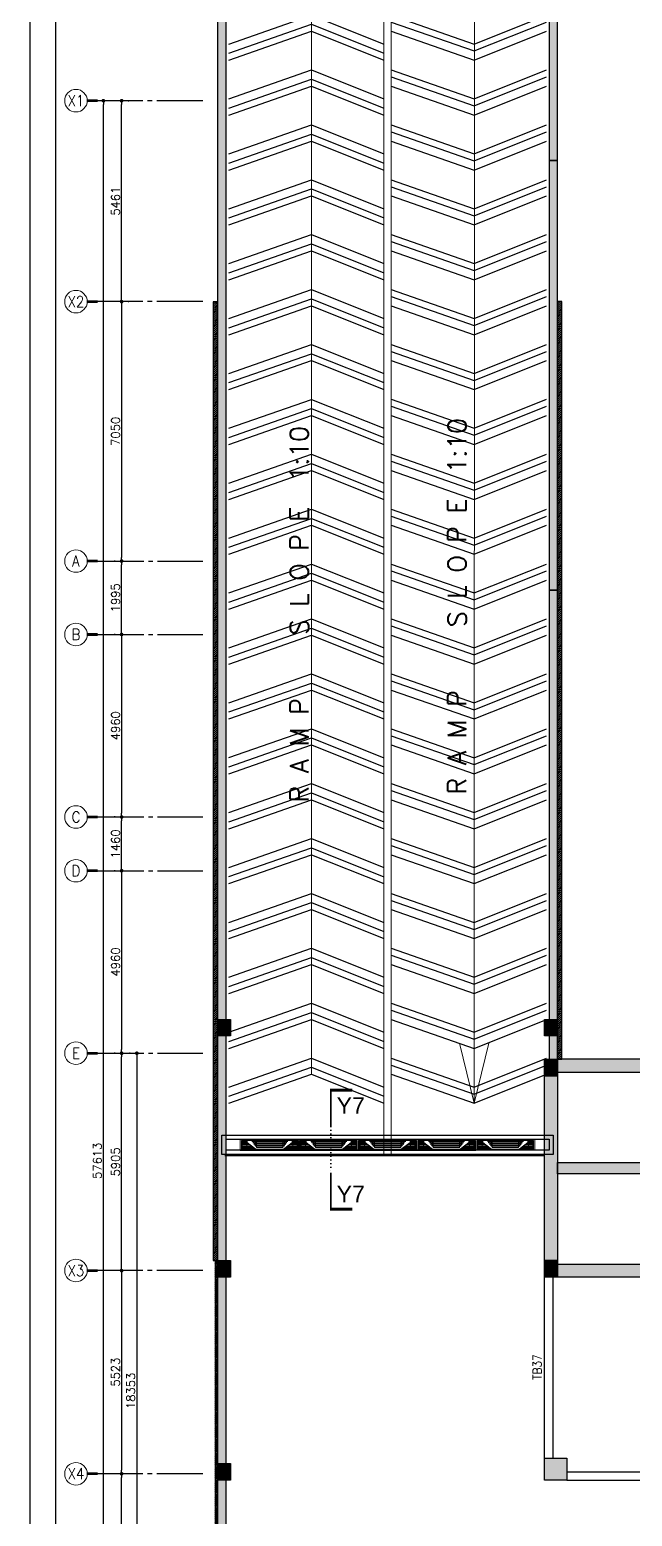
# Model space of a CAD drawing. Extents: x -200722 to 834823, y -494970 to 88783.
# Drawn here: x 222673 to 239040, y -318100 to -277703 of the extents above; entities that cross this region are included whole.
import ezdxf
from ezdxf.enums import TextEntityAlignment as Align

# ---------------------------------------------------------------- set-up
doc = ezdxf.new("R2010")
doc.units = 0
doc.header["$LTSCALE"] = 100
doc.header["$MEASUREMENT"] = 0
doc.header["$PDMODE"] = 34
for name, pattern in [('ACAD_ISO04W100', [30, 24, -3, 0, -3]), ('CL', [3.25, 2.5, -0.25, 0.25, -0.25]), ('DOT', [0.25, 0, -0.25]), ('HIDDEN', [0.375, 0.25, -0.125])]:
    doc.linetypes.add(name, pattern=pattern)
doc.layers.get('0').update_dxf_attribs({"linetype": 'CONTINUOUS'})
doc.layers.get('DEFPOINTS').update_dxf_attribs({"linetype": 'CONTINUOUS'})
for name, color, linetype, lineweight in [('1_COLUMN', 4, 'CONTINUOUS', 5), ('9_TITLE TEXT', 7, 'CONTINUOUS', 20), ('A-BEAM', 4, 'CONTINUOUS', 5), ('A-GRIDMARKER', 250, 'CONTINUOUS', 5), ('A_FLOOR DRAIN', 3, 'CONTINUOUS', 5), ('HATCH', 252, 'CONTINUOUS', 30)]:
    doc.layers.add(name, color=color, linetype=linetype, lineweight=lineweight)
for name, color, linetype in [('A-Grid', 5, 'ACAD_ISO04W100'), ('B_NO', 3, 'CONTINUOUS'), ('B_PLAN', 3, 'CONTINUOUS'), ('COL', 150, 'CONTINUOUS'), ('COL_H', 235, 'CONTINUOUS'), ('DIM', 3, 'CONTINUOUS'), ('PL-Drain channel', 5, 'CONTINUOUS'), ('RCCWALL', 6, 'CONTINUOUS'), ('SEC. ENL M', 4, 'CONTINUOUS'), ('TEXT', 2, 'CONTINUOUS')]:
    doc.layers.add(name, color=color, linetype=linetype)
doc.styles.get("Standard").update_dxf_attribs({"font": 'simplex.shx'})
doc.styles.add('TIMES-N', font='arial.ttf')
doc.dimstyles.new('01 S.K', dxfattribs={"dimtxt": 230, "dimasz": 100, "dimexe": 200, "dimexo": 100, "dimgap": 50, "dimtad": 1, "dimdec": 0, "dimzin": 0, "dimdsep": 46, "dimtxsty": 'Standard', "dimblk": 'DOT', "dimcen": 0.09, "dimclrd": 4, "dimclre": 4, "dimclrt": 4, "dimadec": 0, "dimazin": 0, "dimtfac": 1, "dimtdec": 0, "dimtofl": 0, "dimtmove": 0, "dimatfit": 3, "dimfxl": 2, "dimtolj": 1, "dimtzin": 0, "dimarcsym": 1})
pattern_1 = [(45, (0, -330671.425), (-26.5165043, 26.5165043), [])]

# ---------------------------------------------------------------- blocks, each defined once
blk = doc.blocks.new('_DOT')
at = {"color": 0, "linetype": 'ByBlock'}
blk.add_line((-0.5, 0), (-1, 0), dxfattribs=at)
at = {"color": 0, "linetype": 'ByBlock', "const_width": 0.5}
blk.add_lwpolyline([(-0.25, 0, 1), (0.25, 0, 1)], format="xyb", close=True, dxfattribs=at)
blk = doc.blocks.new('*D1387')
at = {"layer": 'COL_H', "color": 4, "lineweight": -2, "ltscale": 0.4, "transparency": 16777216}
for p, q in [((224989, -316945), (224968, -316945)), ((225168, -323770), (225168, -317045)), ((224989, -323870), (224968, -323870))]:
    blk.add_line(p, q, dxfattribs=at)
at = {"layer": 'DEFPOINTS', "color": 0, "lineweight": -3, "ltscale": 0.4, "transparency": 16777216}
for p in [(225168, -316945, 3448), (225168, -316945), (225168, -323870, 3448)]:
    blk.add_point(p, dxfattribs=at)
at = {"layer": 'COL_H', "color": 4, "lineweight": -2, "ltscale": 0.4, "transparency": 16777216, "xscale": 100, "yscale": 100, "zscale": 100}
for p, rotation in [((225168, -316945), 90), ((225168, -323870), 270)]:
    blk.add_blockref('_DOT', p, dxfattribs=dict(at, rotation=rotation))
at = {"layer": 'COL_H', "color": 4, "ltscale": 0.4, "transparency": 16777216, "insert": (225003, -320407), "char_height": 230, "attachment_point": 5, "rotation": 90}
blk.add_mtext('\\A1;6925', dxfattribs=at)
blk = doc.blocks.new('*D1388')
at = {"layer": 'COL_H', "color": 4, "lineweight": -2, "ltscale": 0.4, "transparency": 16777216}
for p, q in [((224989, -311424), (224968, -311424)), ((225168, -311524), (225168, -316845)), ((224989, -316945), (224968, -316945))]:
    blk.add_line(p, q, dxfattribs=at)
at = {"layer": 'DEFPOINTS', "color": 0, "lineweight": -3, "ltscale": 0.4, "transparency": 16777216}
for p in [(225168, -311424, 3448), (225168, -316945, 3448), (225168, -316945)]:
    blk.add_point(p, dxfattribs=at)
at = {"layer": 'COL_H', "color": 4, "lineweight": -2, "ltscale": 0.4, "transparency": 16777216, "xscale": 100, "yscale": 100, "zscale": 100}
for p, rotation in [((225168, -311424), 90), ((225168, -316945), 270)]:
    blk.add_blockref('_DOT', p, dxfattribs=dict(at, rotation=rotation))
at = {"layer": 'COL_H', "color": 4, "ltscale": 0.4, "transparency": 16777216, "insert": (225003, -314184), "char_height": 230, "attachment_point": 5, "rotation": 90}
blk.add_mtext('\\A1;5523', dxfattribs=at)
blk = doc.blocks.new('*D1389')
at = {"layer": 'COL_H', "color": 4, "lineweight": -2, "ltscale": 0.4, "transparency": 16777216}
for p, q in [((224989, -305517), (224968, -305517)), ((225168, -311324), (225168, -305617)), ((224989, -311424), (224968, -311424))]:
    blk.add_line(p, q, dxfattribs=at)
at = {"layer": 'DEFPOINTS', "color": 0, "lineweight": -3, "ltscale": 0.4, "transparency": 16777216}
for p in [(225168, -305517, 3448), (225168, -305517), (225168, -311424, 3448)]:
    blk.add_point(p, dxfattribs=at)
at = {"layer": 'COL_H', "color": 4, "lineweight": -2, "ltscale": 0.4, "transparency": 16777216, "xscale": 100, "yscale": 100, "zscale": 100}
for p, rotation in [((225168, -305517), 90), ((225168, -311424), 270)]:
    blk.add_blockref('_DOT', p, dxfattribs=dict(at, rotation=rotation))
at = {"layer": 'COL_H', "color": 4, "ltscale": 0.4, "transparency": 16777216, "insert": (225003, -308470), "char_height": 230, "attachment_point": 5, "rotation": 90}
blk.add_mtext('\\A1;5905', dxfattribs=at)
blk = doc.blocks.new('*D1390')
at = {"layer": 'COL_H', "color": 4, "lineweight": -2, "ltscale": 0.4, "transparency": 16777216}
for p, q in [((224989, -300557), (224968, -300557)), ((225168, -300657), (225168, -305417)), ((224989, -305517), (224968, -305517))]:
    blk.add_line(p, q, dxfattribs=at)
at = {"layer": 'DEFPOINTS', "color": 0, "lineweight": -3, "ltscale": 0.4, "transparency": 16777216}
for p in [(225168, -300557, 3448), (225168, -305517, 3448), (225168, -305517)]:
    blk.add_point(p, dxfattribs=at)
at = {"layer": 'COL_H', "color": 4, "lineweight": -2, "ltscale": 0.4, "transparency": 16777216, "xscale": 100, "yscale": 100, "zscale": 100}
for p, rotation in [((225168, -300557), 90), ((225168, -305517), 270)]:
    blk.add_blockref('_DOT', p, dxfattribs=dict(at, rotation=rotation))
at = {"layer": 'COL_H', "color": 4, "ltscale": 0.4, "transparency": 16777216, "insert": (225003, -303037), "char_height": 230, "attachment_point": 5, "rotation": 90}
blk.add_mtext('\\A1;4960', dxfattribs=at)
blk = doc.blocks.new('*D1391')
at = {"layer": 'COL_H', "color": 4, "lineweight": -2, "ltscale": 0.4, "transparency": 16777216}
for p, q in [((224989, -299097), (224968, -299097)), ((225168, -300457), (225168, -299197)), ((224989, -300557), (224968, -300557))]:
    blk.add_line(p, q, dxfattribs=at)
at = {"layer": 'DEFPOINTS', "color": 0, "lineweight": -3, "ltscale": 0.4, "transparency": 16777216}
for p in [(225168, -299097, 3448), (225168, -299097), (225168, -300557, 3448)]:
    blk.add_point(p, dxfattribs=at)
at = {"layer": 'COL_H', "color": 4, "lineweight": -2, "ltscale": 0.4, "transparency": 16777216, "xscale": 100, "yscale": 100, "zscale": 100}
for p, rotation in [((225168, -299097), 90), ((225168, -300557), 270)]:
    blk.add_blockref('_DOT', p, dxfattribs=dict(at, rotation=rotation))
at = {"layer": 'COL_H', "color": 4, "ltscale": 0.4, "transparency": 16777216, "insert": (225003, -299827), "char_height": 230, "attachment_point": 5, "rotation": 90}
blk.add_mtext('\\A1;1460', dxfattribs=at)
blk = doc.blocks.new('*D1392')
at = {"layer": 'COL_H', "color": 4, "lineweight": -2, "ltscale": 0.4, "transparency": 16777216}
for p, q in [((224989, -294137), (224968, -294137)), ((225168, -294237), (225168, -298997)), ((224989, -299097), (224968, -299097))]:
    blk.add_line(p, q, dxfattribs=at)
at = {"layer": 'DEFPOINTS', "color": 0, "lineweight": -3, "ltscale": 0.4, "transparency": 16777216}
for p in [(225168, -294137, 3448), (225168, -299097, 3448), (225168, -299097)]:
    blk.add_point(p, dxfattribs=at)
at = {"layer": 'COL_H', "color": 4, "lineweight": -2, "ltscale": 0.4, "transparency": 16777216, "xscale": 100, "yscale": 100, "zscale": 100}
for p, rotation in [((225168, -294137), 90), ((225168, -299097), 270)]:
    blk.add_blockref('_DOT', p, dxfattribs=dict(at, rotation=rotation))
at = {"layer": 'COL_H', "color": 4, "ltscale": 0.4, "transparency": 16777216, "insert": (225003, -296617), "char_height": 230, "attachment_point": 5, "rotation": 90}
blk.add_mtext('\\A1;4960', dxfattribs=at)
blk = doc.blocks.new('*D1393')
at = {"layer": 'COL_H', "color": 4, "lineweight": -2, "ltscale": 0.4, "transparency": 16777216}
for p, q in [((224989, -292142), (224968, -292142)), ((225168, -294037), (225168, -292242)), ((224989, -294137), (224968, -294137))]:
    blk.add_line(p, q, dxfattribs=at)
at = {"layer": 'DEFPOINTS', "color": 0, "lineweight": -3, "ltscale": 0.4, "transparency": 16777216}
for p in [(225168, -292142, 3448), (225168, -292142), (225168, -294137, 3448)]:
    blk.add_point(p, dxfattribs=at)
at = {"layer": 'COL_H', "color": 4, "lineweight": -2, "ltscale": 0.4, "transparency": 16777216, "xscale": 100, "yscale": 100, "zscale": 100}
for p, rotation in [((225168, -292142), 90), ((225168, -294137), 270)]:
    blk.add_blockref('_DOT', p, dxfattribs=dict(at, rotation=rotation))
at = {"layer": 'COL_H', "color": 4, "ltscale": 0.4, "transparency": 16777216, "insert": (225003, -293140), "char_height": 230, "attachment_point": 5, "rotation": 90}
blk.add_mtext('\\A1;1995', dxfattribs=at)
blk = doc.blocks.new('*D1394')
at = {"layer": 'COL_H', "color": 4, "lineweight": -2, "ltscale": 0.4, "transparency": 16777216}
for p, q in [((225168, -285192), (225168, -292042)), ((225346, -285092), (225368, -285092)), ((224989, -292142), (224968, -292142))]:
    blk.add_line(p, q, dxfattribs=at)
at = {"layer": 'DEFPOINTS', "color": 0, "lineweight": -3, "ltscale": 0.4, "transparency": 16777216}
for p in [(225168, -285092, 3448), (225168, -292142, 3448), (225168, -292142)]:
    blk.add_point(p, dxfattribs=at)
at = {"layer": 'COL_H', "color": 4, "lineweight": -2, "ltscale": 0.4, "transparency": 16777216, "xscale": 100, "yscale": 100, "zscale": 100}
for p, rotation in [((225168, -285092), 90), ((225168, -292142), 270)]:
    blk.add_blockref('_DOT', p, dxfattribs=dict(at, rotation=rotation))
at = {"layer": 'COL_H', "color": 4, "ltscale": 0.4, "transparency": 16777216, "insert": (225003, -288617), "char_height": 230, "attachment_point": 5, "rotation": 90}
blk.add_mtext('\\A1;7050', dxfattribs=at)
blk = doc.blocks.new('*D1395')
at = {"layer": 'COL_H', "color": 4, "lineweight": -2, "ltscale": 0.4, "transparency": 16777216}
for p, q in [((225168, -284992), (225168, -279732)), ((225346, -279632), (225368, -279632)), ((225346, -285092), (225368, -285092))]:
    blk.add_line(p, q, dxfattribs=at)
at = {"layer": 'DEFPOINTS', "color": 0, "lineweight": -3, "ltscale": 0.4, "transparency": 16777216}
for p in [(225168, -279632, 3448), (225168, -279632), (225168, -285092, 3448)]:
    blk.add_point(p, dxfattribs=at)
at = {"layer": 'COL_H', "color": 4, "lineweight": -2, "ltscale": 0.4, "transparency": 16777216, "xscale": 100, "yscale": 100, "zscale": 100}
for p, rotation in [((225168, -279632), 90), ((225168, -285092), 270)]:
    blk.add_blockref('_DOT', p, dxfattribs=dict(at, rotation=rotation))
at = {"layer": 'COL_H', "color": 4, "ltscale": 0.4, "transparency": 16777216, "insert": (225003, -282362), "char_height": 230, "attachment_point": 5, "rotation": 90}
blk.add_mtext('\\A1;5461', dxfattribs=at)
blk = doc.blocks.new('*D1396')
at = {"layer": 'COL_H', "color": 4, "lineweight": -2, "ltscale": 0.4, "transparency": 16777216}
for p, q in [((225404, -305517), (225382, -305517)), ((225582, -305617), (225582, -323770)), ((225404, -323870), (225382, -323870))]:
    blk.add_line(p, q, dxfattribs=at)
at = {"layer": 'DEFPOINTS', "color": 0, "lineweight": -3, "ltscale": 0.4, "transparency": 16777216}
for p in [(225582, -305517, 3448), (225582, -323870, 3448), (225582, -323870)]:
    blk.add_point(p, dxfattribs=at)
at = {"layer": 'COL_H', "color": 4, "lineweight": -2, "ltscale": 0.4, "transparency": 16777216, "xscale": 100, "yscale": 100, "zscale": 100}
for p, rotation in [((225582, -305517), 90), ((225582, -323870), 270)]:
    blk.add_blockref('_DOT', p, dxfattribs=dict(at, rotation=rotation))
at = {"layer": 'COL_H', "color": 4, "ltscale": 0.4, "transparency": 16777216, "insert": (225417, -314693), "char_height": 230, "attachment_point": 5, "rotation": 90}
blk.add_mtext('\\A1;18353', dxfattribs=at)
blk = doc.blocks.new('*D1352')
at = {"layer": 'COL_H', "color": 4, "lineweight": -2, "ltscale": 0.4, "transparency": 16777216}
for p, q in [((224495, -279632), (224473, -279632)), ((224673, -337145), (224673, -279732)), ((224495, -337245), (224473, -337245))]:
    blk.add_line(p, q, dxfattribs=at)
at = {"layer": 'DEFPOINTS', "color": 0, "lineweight": -3, "ltscale": 0.4, "transparency": 16777216}
for p in [(224673, -279632, 3448), (224673, -279632), (224673, -337245, 3448)]:
    blk.add_point(p, dxfattribs=at)
at = {"layer": 'COL_H', "color": 4, "lineweight": -2, "ltscale": 0.4, "transparency": 16777216, "xscale": 100, "yscale": 100, "zscale": 100}
for p, rotation in [((224673, -279632), 90), ((224673, -337245), 270)]:
    blk.add_blockref('_DOT', p, dxfattribs=dict(at, rotation=rotation))
at = {"layer": 'COL_H', "color": 4, "ltscale": 0.4, "transparency": 16777216, "insert": (224508, -308438), "char_height": 230, "attachment_point": 5, "rotation": 90}
blk.add_mtext('\\A1;57613', dxfattribs=at)
blk = doc.blocks.new('r')
at = {"layer": 'PL-Drain channel', "lineweight": 18}
for p, q in [((-225, 818), (0, 818)), ((-225, -382), (-225, 818)), ((0, 818), (0, -382)), ((-225, -382), (0, -382)), ((0, -382), (-225, -382))]:
    blk.add_line(p, q, dxfattribs=at)
at = {"layer": 'PL-Drain channel', "color": 251, "lineweight": 18}
for p, q in [((-201, 794), (-24, 794)), ((-201, -359), (-201, 794)), ((-201, 794), (-24, 794)), ((-24, 776), (-201, 776)), ((-24, 687), (-201, 687)), ((-157, 676), (-201, 676)), ((-183, 676), (-183, 794)), ((-161, 676), (-161, 794)), ((-157, 676), (-24, 498)), ((-139, 651), (-139, 794)), ((-116, 622), (-116, 794)), ((-94, 592), (-94, 794)), ((-72, 562), (-72, 794)), ((-50, 533), (-50, 794)), ((-28, 503), (-28, 794)), ((-24, 794), (-24, -359)), ((-201, 581), (-172, 581)), ((-201, 557), (-143, 557)), ((-201, 534), (-114, 534)), ((-201, 510), (-83, 510)), ((-201, 486), (-56, 486)), ((-178, -146), (-178, 585)), ((-154, -126), (-154, 566)), ((-130, -107), (-130, 547)), ((-107, -91), (-107, 528)), ((-24, 599), (-99, 599)), ((-83, -74), (-83, 510)), ((-59, -51), (-59, 489)), ((-201, -51), (-56, -51)), ((-201, -74), (-83, -74)), ((-201, -98), (-114, -98)), ((-201, -122), (-150, -122)), ((-201, -141), (-172, -141)), ((-157, -240), (-201, -240)), ((-24, -252), (-201, -252)), ((-183, -240), (-183, -359)), ((-161, -240), (-161, -359)), ((-157, -240), (-24, -63)), ((-139, -216), (-139, -359)), ((-116, -186), (-116, -359)), ((-24, -163), (-99, -163)), ((-94, -157), (-94, -359)), ((-72, -127), (-72, -359)), ((-50, -97), (-50, -359)), ((-28, -68), (-28, -359)), ((-24, -341), (-201, -341)), ((-201, -359), (-24, -359)), ((-201, -359), (-24, -359)), ((-24, -359), (-201, -359))]:
    blk.add_line(p, q, dxfattribs=at)
for points in [[(-201, 794), (-24, 794), (-24, 498)], [(-201, 676), (-201, 794)], [(-201, -359), (-24, -359), (-24, -63)], [(-201, -240), (-201, -359)]]:
    blk.add_lwpolyline(points, dxfattribs=at)
blk = doc.blocks.new('RAMPHATCH')
at = {"layer": 'HATCH', "color": 252, "linetype": 'HIDDEN', "ltscale": 500, "elevation": 3448}
for points in [[(768492, 156978), (770741, 156192), (772709, 156979)], [(768492, 156789), (770741, 156002), (772709, 156789)], [(768492, 156538), (770741, 155751), (772709, 156538)], [(768492, 155487), (770741, 154700), (772709, 155487)], [(768492, 155297), (770741, 154510), (772709, 155297)], [(768492, 155046), (770741, 154260), (772709, 155047)], [(768492, 153995), (770741, 153208), (772709, 153995)], [(768492, 153805), (770741, 153018), (772709, 153805)], [(768492, 153555), (770741, 152768), (772709, 153555)], [(768492, 152503), (770741, 151716), (772709, 152503)], [(768492, 152313), (770741, 151527), (772709, 152313)], [(768492, 152063), (770741, 151276), (772709, 152063)], [(768492, 151011), (770741, 150224), (772709, 151011)], [(768492, 150821), (770741, 150035), (772709, 150822)], [(768492, 150571), (770741, 149784), (772709, 150571)], [(768492, 149519), (770741, 148733), (772709, 149520)], [(768492, 149330), (770741, 148543), (772709, 149330)], [(768492, 149079), (770741, 148292), (772709, 149079)], [(768492, 148028), (770741, 147241), (772709, 148028)], [(768492, 147838), (770741, 147051), (772709, 147838)], [(768492, 147587), (770741, 146801), (772709, 147588)], [(768492, 146536), (770741, 145749), (772709, 146536)], [(768492, 146346), (770741, 145559), (772709, 146346)], [(768492, 146096), (770741, 145309), (772709, 146096)], [(768492, 145044), (770741, 144257), (772709, 145044)], [(768492, 144854), (770741, 144068), (772709, 144855)], [(768492, 144604), (770741, 143817), (772709, 144604)], [(768492, 143552), (770741, 142766), (772709, 143552)], [(768492, 143363), (770741, 142576), (772709, 143363)], [(768492, 143112), (770741, 142325), (772709, 143112)], [(768492, 142060), (770741, 141274), (772709, 142061)], [(768492, 141871), (770741, 141084), (772709, 141871)], [(768492, 141620), (770741, 140834), (772709, 141620)], [(768492, 140569), (770741, 139782), (772709, 140569)], [(768492, 140379), (770741, 139592), (772709, 140379)], [(768492, 140129), (770741, 139342), (772709, 140129)], [(768492, 139077), (770741, 138290), (772709, 139077)], [(768492, 138887), (770741, 138100), (772709, 138887)], [(768492, 138637), (770741, 137850), (772709, 138637)], [(768492, 137585), (770741, 136798), (772709, 137585)], [(768492, 137395), (770741, 136609), (772709, 137396)], [(768492, 137145), (770741, 136358), (772709, 137145)], [(768492, 136093), (770741, 135307), (772709, 136094)], [(768492, 135904), (770741, 135117), (772709, 135904)], [(768492, 135653), (770741, 134866), (772709, 135653)], [(768492, 134602), (770741, 133815), (772709, 134602)], [(768492, 134412), (770741, 133625), (772709, 134412)], [(768492, 134161), (770741, 133375), (772709, 134162)], [(768492, 133110), (770741, 132323), (772709, 133110)], [(768492, 132920), (770741, 132133), (772709, 132920)], [(768492, 132670), (770741, 131883), (772709, 132670)], [(768492, 131618), (770741, 130831), (772709, 131618)], [(768492, 131428), (770741, 130642), (772709, 131428)], [(768492, 131178), (770741, 130391), (772709, 131178)], [(768492, 130126), (770741, 129339), (772709, 130126)], [(768492, 129937), (770741, 129150), (772709, 129937)], [(768492, 129686), (770741, 128899), (772709, 129686)], [(768492, 128634), (770741, 127848), (772709, 128635)], [(768492, 128445), (770741, 127658), (772709, 128445)], [(768492, 128194), (770741, 127408), (772709, 128194)], [(768492, 127143), (770741, 126356), (772709, 127143)], [(768492, 126953), (770741, 126166), (772709, 126953)], [(768492, 126702), (770741, 125916), (772709, 126703)], [(768492, 125651), (770741, 124864), (772709, 125651)], [(768492, 125461), (770741, 124674), (772709, 125461)], [(768492, 125211), (770741, 124424), (772709, 125211)], [(768492, 124159), (770741, 123372), (772709, 124159)], [(768492, 123969), (770741, 123183), (772709, 123970)], [(768492, 123719), (770741, 122932), (772709, 123719)], [(768492, 122667), (770741, 121881), (772709, 122667)], [(768492, 122478), (770741, 121691), (772709, 122478)], [(768492, 122227), (770741, 121440), (772709, 122227)], [(768492, 121176), (770741, 120389), (772709, 121176)], [(768492, 120986), (770741, 120199), (772709, 120986)], [(768492, 120735), (770741, 119949), (772709, 120736)]]:
    blk.add_lwpolyline(points, dxfattribs=at)

msp = doc.modelspace()

# ---------------------------------------------------------------- hatches: boundary and pattern name
at = {"layer": 'DIM', "ltscale": 0.4, "true_color": 0x000000}
h = msp.add_hatch(dxfattribs=at)
h.set_pattern_fill('ANSI31', color=18, scale=300, style=0)
h.set_pattern_definition([(45, (0, -304460.426), (-26.516504, 26.516504), [])])
h.paths.add_polyline_path([(227655.6, -311148.5), (227775.6, -311148.5), (227775.6, -285093.5), (227655.6, -285093.5)])
h = msp.add_hatch(dxfattribs=at)
h.set_pattern_fill('ANSI31', color=18, scale=300, style=0)
h.set_pattern_definition(pattern_1)
h.paths.add_polyline_path([(237128.6, -285092.4), (237008.6, -285092.4), (237008.6, -305682), (237128.6, -305682)])
h = msp.add_hatch(dxfattribs=at)
h.set_pattern_fill('ANSI31', color=18, scale=300, style=0)
h.set_pattern_definition(pattern_1)
h.paths.add_polyline_path([(227705.6, -337359.5), (227775.6, -337359.5), (227775.6, -311148.5), (227705.6, -311148.5)])
at = {"layer": 'HATCH', "lineweight": -3, "ltscale": 0.4, "true_color": 0x000000}
for points in [[(227775.6, -304595.6), (228005.6, -304595.6), (228005.6, -269317.1), (227775.6, -269317.1)], [(236778.6, -281256.9), (237008.6, -281256.9), (237008.6, -269317.1), (236778.6, -269317.1)], [(236778.6, -292929.3), (237008.6, -292929.3), (237008.6, -281256.9), (236778.6, -281256.9)], [(236778.6, -304595.6), (237008.6, -304595.6), (237008.6, -292929.3), (236778.6, -292929.3)], [(227775.6, -311148.5), (228005.6, -311148.5), (228005.6, -305045.6), (227775.6, -305045.6)], [(236778.6, -305682), (237008.6, -305682), (237008.6, -305045.6), (236778.6, -305045.6)], [(227775.6, -316669.5), (228005.6, -316669.5), (228005.6, -311598.5), (227775.6, -311598.5)], [(227775.6, -323759.5), (228005.6, -323759.5), (228005.6, -317119.5), (227775.6, -317119.5)]]:
    msp.add_hatch(color=18, dxfattribs=at).paths.add_polyline_path(points)
at = {"layer": 'HATCH', "ltscale": 0.4, "true_color": 0x000000}
for points in [[(227775.6, -304595.6), (228125.6, -304595.6), (228125.6, -305045.6), (227775.6, -305045.6)], [(236658.6, -304595.6), (237008.6, -304595.6), (237008.6, -305045.6), (236658.6, -305045.6)], [(236658.6, -305682), (237008.6, -305682), (237008.6, -306132.4), (236658.6, -306132.4)], [(227775.6, -311148.5), (228125.6, -311148.5), (228125.6, -311598.5), (227775.6, -311598.5)], [(236658.6, -311148.5), (237008.6, -311148.5), (237008.6, -311598.5), (236658.6, -311598.5)], [(227775.6, -316669.5), (228125.6, -316669.5), (228125.6, -317119.5), (227775.6, -317119.5)], [(236658.6, -316519.5), (237258.6, -316519.5), (237258.6, -317119.5), (236658.6, -317119.5)]]:
    msp.add_hatch(color=18, dxfattribs=at).paths.add_polyline_path(points)
h = msp.add_hatch(color=18, dxfattribs=at)
h.paths.add_polyline_path([(242674.6, -305682), (237008.6, -305682), (237008.6, -306032), (242674.6, -306032)])
h.paths.add_polyline_path([(248969.6, -305682), (243124.6, -305682), (243124.6, -306032.4), (248969.6, -306032)])
h.paths.add_polyline_path([(241108.6, -311248.5), (240808.6, -311248.5), (240808.6, -306032), (241108.6, -306032)])
h.paths.add_polyline_path([(237008.6, -308490), (240808.6, -308490), (240808.6, -308790), (237008.6, -308790)])
h.paths.add_polyline_path([(237008.6, -311248.5), (242674.6, -311248.5), (242674.6, -311598.5), (237008.6, -311598.5)])
h.paths.add_polyline_path([(236658.6, -306132), (237008.6, -306132), (237008.6, -311148.5), (236658.6, -311148.5)])
h.paths.add_polyline_path([(249419.6, -311248.5), (255279.6, -311248.5), (255279.6, -311598.5), (249419.6, -311598.5)])
h.paths.add_polyline_path([(255729.6, -311248.5), (261574.6, -311248.5), (261574.6, -311598.5), (255729.6, -311598.5)])
h.paths.add_polyline_path([(262024.6, -311248.5), (264672.6, -311248.5), (264672.6, -311598.5), (262024.6, -311598.5)])
h.paths.add_polyline_path([(265022.6, -306282), (264672.6, -306282), (264672.6, -311148.5), (265022.6, -311148.5)])
h.paths.add_polyline_path([(264422.6, -305682), (255729.6, -305682), (255729.6, -306032), (264422.6, -306032)])
h.paths.add_polyline_path([(255279.6, -305682), (249419.6, -305682), (249419.6, -306032), (255279.6, -306032)])
h.paths.add_polyline_path([(257073.6, -308490), (264672.6, -308490), (264672.6, -308790), (257073.6, -308790)])
h.paths.add_polyline_path([(256773.6, -306032), (257073.6, -306032), (257073.6, -311247.9), (256773.6, -311247.9)])

# ---------------------------------------------------------------- linework, layer by layer
at = {"color": 1, "linetype": 'DOT', "ltscale": 4}
msp.add_line((230851.8, -307509.9), (230851.8, -308764.7), dxfattribs=at)
at = {"color": 18, "ltscale": 0.4, "true_color": 0x000000}
msp.add_lwpolyline([(222672.7, -265926.9), (222672.7, -349086.9), (340412.7, -349086.9), (340412.7, -265926.9)], close=True, dxfattribs=at)
at = {"color": 18, "true_color": 0x000000}
msp.add_lwpolyline([(223372.7, -348386.9), (339712.7, -348386.9), (339712.7, -266626.9), (223372.7, -266626.9)], close=True, dxfattribs=at)
at = {"layer": '1_COLUMN', "color": 4, "linetype": 'ByBlock', "ltscale": 100}
for p, q in [((232295.4, -308302.4, 3998.7), (232295.4, -269845.6, 3998.7)), ((232495.4, -308302.4, 3998.7), (232495.4, -269845.6, 3998.7))]:
    msp.add_line(p, q, dxfattribs=at)
at = {"layer": '9_TITLE TEXT', "color": 18, "true_color": 0x000000}
msp.add_lwpolyline([(339712.7, -266626.9), (223372.7, -266626.9), (223372.7, -348386.9), (339712.7, -348386.9)], dxfattribs=at)
at = {"layer": 'A-BEAM', "color": 18, "linetype": 'Continuous', "ltscale": 500, "true_color": 0x000000}
for p, q in [((230326.5, -306088.6, 4136), (230326.5, -270286, 4136)), ((234759.8, -270625.9, 3979.7), (234744.4, -306875.1, 7315.3)), ((234744.4, -306875.1, 11023.3), (234346.8, -305244.1, 11023.3)), ((234744.4, -306875.1, 11023.3), (235142, -305244.1, 11023.3))]:
    msp.add_line(p, q, dxfattribs=at)
at = {"layer": 'A-Grid', "color": 8, "linetype": 'CL', "ltscale": 5}
for p, q in [((227372.8, -279631.5, 7997.4), (224519.6, -279631.5, 7997.4)), ((227372.8, -285092.4, 7446.6), (224519.6, -285092.4, 7446.6)), ((224519.6, -292142, 7446.6), (227372.8, -292142, 7446.6)), ((224519.6, -294137, 7446.6), (227372.8, -294137, 7446.6)), ((224519.6, -299097, 7446.6), (227372.8, -299097, 7446.6)), ((224519.6, -300557, 7446.6), (227372.8, -300557, 7446.6)), ((224519.6, -305517, 7446.6), (227372.8, -305517, 7446.6)), ((227372.8, -311423.5, 7446.6), (224519.6, -311423.5, 7446.6)), ((227372.8, -316944.5, 3998.7), (224519.6, -316944.5, 3998.7))]:
    msp.add_line(p, q, dxfattribs=at)
at = {"layer": 'A-GRIDMARKER', "color": 2, "linetype": 'ByBlock', "ltscale": 500, "const_width": 75}
for points, elevation in [([(224519.6, -279631.5), (224234.6, -279631.5)], 7446.6), ([(224519.6, -285092.4), (224234.6, -285092.4)], 6895.9), ([(224519.6, -292142), (224234.6, -292142)], 6895.9), ([(224519.6, -294137), (224234.6, -294137)], 6895.9), ([(224519.6, -299097), (224234.6, -299097)], 6895.9), ([(224519.6, -300557), (224234.6, -300557)], 6895.9), ([(224519.6, -305517), (224234.6, -305517)], 6895.9), ([(224519.6, -311423.5), (224234.6, -311423.5)], 6895.9), ([(224519.6, -316944.5), (224234.6, -316944.5)], 3447.9)]:
    msp.add_lwpolyline(points, dxfattribs=dict(at, elevation=elevation))
at = {"layer": 'A-GRIDMARKER', "color": 2, "linetype": 'ByBlock', "ltscale": 500}
for centre in [(223928.4, -279631.5, 7446.6), (223928.4, -285092.4, 6895.9), (223928.4, -292142, 6895.9), (223928.4, -294137, 6895.9), (223928.4, -299097, 6895.9), (223928.4, -300557, 6895.9), (223928.4, -305517, 6895.9), (223928.4, -311423.5, 6895.9), (223928.4, -316944.5, 3447.9)]:
    msp.add_circle(centre, 306.2, dxfattribs=at)
at = {"layer": 'B_PLAN', "color": 18, "ltscale": 0.4, "true_color": 0x000000}
for p, q in [((236658.6, -316519.5, 3998.7), (236658.6, -311598.5, 7446.6)), ((236888.6, -316519.5, 3998.7), (236888.6, -311598.5, 7446.6)), ((237258.6, -316889.5, 3998.7), (242524.6, -316889.5, 3998.7)), ((237258.6, -317119.5, 3998.7), (242524.6, -317119.5, 3998.7))]:
    msp.add_line(p, q, dxfattribs=at)
at = {"layer": 'COL', "color": 18, "ltscale": 500, "true_color": 0x000000}
for points, elevation in [([(227775.6, -304595.6), (228125.6, -304595.6), (228125.6, -305045.6), (227775.6, -305045.6), (227775.6, -304595.6)], 7446.6), ([(236658.6, -304595.6), (237008.6, -304595.6), (237008.6, -305045.6), (236658.6, -305045.6), (236658.6, -304595.6)], 7446.6), ([(236658.6, -305682), (237008.6, -305682), (237008.6, -306132.4), (236658.6, -306132.4), (236658.6, -305682)], 7446.6), ([(227775.6, -311148.5), (228125.6, -311148.5), (228125.6, -311598.5), (227775.6, -311598.5), (227775.6, -311148.5)], 7446.6), ([(236658.6, -311148.5), (237008.6, -311148.5), (237008.6, -311598.5), (236658.6, -311598.5), (236658.6, -311148.5)], 7446.6), ([(227775.6, -316669.5), (228125.6, -316669.5), (228125.6, -317119.5), (227775.6, -317119.5), (227775.6, -316669.5)], 3998.7), ([(236658.6, -316519.5), (237258.6, -316519.5), (237258.6, -317119.5), (236658.6, -317119.5), (236658.6, -316519.5)], 3998.7)]:
    msp.add_lwpolyline(points, dxfattribs=dict(at, elevation=elevation))
at = {"layer": 'DIM', "color": 1}
for points in [[(231435, -306520.7, 80, 80, 0), (230851.8, -306520.7, 50, 50, 0), (230851.8, -307509.9, 50, 50, 0)], [(231435, -309753.8, 80, 80, 0), (230851.8, -309753.8, 50, 50, 0), (230851.8, -308764.7, 50, 50, 0)]]:
    msp.add_lwpolyline(points, format="xyseb", dxfattribs=at)
at = {"layer": 'PL-Drain channel', "color": 18, "true_color": 0x000000, "elevation": 14342.5}
for points in [[(227890.6, -307740.6), (236893.6, -307740.6), (236893.6, -308269), (227890.6, -308269)], [(228005.6, -307855.6), (236778.6, -307855.6), (236778.6, -308154), (228005.6, -308154)]]:
    msp.add_lwpolyline(points, close=True, dxfattribs=at)
at = {"layer": 'RCCWALL', "color": 42, "ltscale": 0.4}
for points, elevation in [([(227775.6, -304595.6), (228005.6, -304595.6), (228005.6, -269317.1), (227775.6, -269317.1)], 7446.6), ([(236778.6, -281256.9), (237008.6, -281256.9), (237008.6, -269317.1), (236778.6, -269317.1)], 3998.7), ([(236778.6, -292929.3), (237008.6, -292929.3), (237008.6, -281256.9), (236778.6, -281256.9)], 3998.7), ([(236778.6, -304595.6), (237008.6, -304595.6), (237008.6, -292929.3), (236778.6, -292929.3)], 7446.6), ([(227775.6, -311148.5), (228005.6, -311148.5), (228005.6, -305045.6), (227775.6, -305045.6)], 7446.6), ([(236778.6, -305682), (237008.6, -305682), (237008.6, -305045.6), (236778.6, -305045.6)], 7446.6), ([(242674.6, -305682), (237008.6, -305682), (237008.6, -306032), (242674.6, -306032)], 7446.6), ([(236658.6, -306132), (237008.6, -306132), (237008.6, -311148.5), (236658.6, -311148.5)], 7446.6), ([(237008.6, -308490), (240808.6, -308490), (240808.6, -308790), (237008.6, -308790)], 7446.6), ([(237008.6, -311248.5), (242674.6, -311248.5), (242674.6, -311598.5), (237008.6, -311598.5)], 7446.6), ([(227775.6, -316669.5), (228005.6, -316669.5), (228005.6, -311598.5), (227775.6, -311598.5)], 3998.7), ([(227775.6, -323759.5), (228005.6, -323759.5), (228005.6, -317119.5), (227775.6, -317119.5)], 7446.6)]:
    msp.add_lwpolyline(points, close=True, dxfattribs=dict(at, elevation=elevation))
at = {"layer": 'RCCWALL', "color": 1, "ltscale": 0.4, "elevation": 7446.6}
for points in [[(227655.6, -311148.5), (227775.6, -311148.5), (227775.6, -285093.5), (227655.6, -285093.5)], [(237128.6, -285092.4), (237008.6, -285092.4), (237008.6, -305682), (237128.6, -305682)], [(227705.6, -337359.5), (227775.6, -337359.5), (227775.6, -311148.5), (227705.6, -311148.5)]]:
    msp.add_lwpolyline(points, close=True, dxfattribs=at)
at = {"layer": 'SEC. ENL M', "color": 18, "lineweight": -3, "ltscale": 0.4, "true_color": 0x000000}
msp.add_line((236658.6, -308302.4, 7446.6), (227975.6, -308302.4, 7446.6), dxfattribs=at)

# ---------------------------------------------------------------- block references
at = {"layer": 'A_FLOOR DRAIN', "color": 252, "linetype": 'HIDDEN', "xscale": -1, "rotation": 180}
msp.add_blockref('RAMPHATCH', (-540414, -149897, 3998.7), dxfattribs=at)
at = {"layer": 'A_FLOOR DRAIN', "color": 252, "linetype": 'HIDDEN'}
msp.add_blockref('RAMPHATCH', (-535996.7, -426823.9, 3998.7), dxfattribs=at)
at = {"layer": 'PL-Drain channel', "color": 18, "true_color": 0x000000, "xscale": 1.33333333209157, "yscale": 1.33333333209157, "zscale": 1.33333333209157, "rotation": 270}
for p in [(228901.8, -308155.6, 14342.5), (230501.8, -308155.3, 14342.5), (232101.8, -308155.3, 14342.5), (233701.8, -308155.3, 14342.5), (235301.8, -308155, 14342.5)]:
    msp.add_blockref('r', p, dxfattribs=at)

# ---------------------------------------------------------------- texts
at = {"color": 18, "ltscale": 100, "true_color": 0x000000, "char_height": 500, "attachment_point": 1, "rotation": 90}
for insert in [(234031.9, -302223.1, 3998.7), (229745.4, -302442, 4136)]:
    msp.add_mtext_dynamic_manual_height_columns('\\pxqc;R A M P     S L O P E  1:10', width=17712.366, gutter_width=12.5, heights=[0], dxfattribs=dict(at, insert=insert))
at = {"layer": 'A-Grid', "color": 18, "true_color": 0x000000, "width": 0.88}
for s, p in [('X1', (223928.4, -279631.5, 7446.6)), ('X2', (223928.4, -285092.4, 6895.9)), ('A', (223928.4, -292142, 6895.9)), ('B', (223928.4, -294137, 6895.9)), ('C', (223928.4, -299097, 6895.9)), ('D', (223928.4, -300557, 6895.9)), ('E', (223928.4, -305517, 6895.9)), ('X3', (223928.4, -311423.5, 6895.9)), ('X4', (223928.4, -316944.5, 3447.9))]:
    msp.add_text(s, height=300, dxfattribs=at).set_placement(p, align=Align.MIDDLE)
at = {"layer": 'B_NO', "color": 18, "true_color": 0x000000, "width": 0.9}
msp.add_text('TB37', height=232, rotation=90, dxfattribs=at).set_placement((236574.3, -314389.1, -4621.1))
at = {"layer": 'TEXT', "color": 18, "true_color": 0x000000, "style": 'TIMES-N'}
for p in [(231008.2, -306936.9), (231008.2, -309339.4)]:
    msp.add_text('Y7', height=450, dxfattribs=at).set_placement(p, align=Align.MIDDLE_LEFT)

# ---------------------------------------------------------------- dimensions: what is measured, and where the dimension line sits
at = {"layer": 'COL_H', "color": 18, "ltscale": 0.4, "true_color": 0x000000}
for base, p1, p2, angle, picture, middle in [((224672.8, -279631.5, 3998.7), (224672.8, -337244.5, 7446.6), (224672.8, -279631.5, 7446.6), 90, '*D1352', (224507.8, -308438, 3998.7)), ((225167.5, -279631.5, 3998.7), (225167.5, -285092.4, 7446.6), (225167.5, -279631.5, 7446.6), 90, '*D1395', (225002.5, -282362, 3998.7)), ((225167.5, -292142, 3998.7), (225167.5, -285092.4, 7446.6), (225167.5, -292142, 7446.6), 270, '*D1394', (225002.5, -288617.2, 3998.7)), ((225167.5, -292142, 3998.7), (225167.5, -294137, 7446.6), (225167.5, -292142, 7446.6), 90, '*D1393', (225002.5, -293139.5, 3998.7)), ((225167.5, -299097, 3998.7), (225167.5, -294137, 7446.6), (225167.5, -299097, 7446.6), 270, '*D1392', (225002.5, -296617, 3998.7)), ((225167.5, -299097, 3998.7), (225167.5, -300557, 7446.6), (225167.5, -299097, 7446.6), 90, '*D1391', (225002.5, -299827, 3998.7)), ((225167.5, -305517, 3998.7), (225167.5, -300557, 7446.6), (225167.5, -305517, 7446.6), 270, '*D1390', (225002.5, -303037, 3998.7)), ((225582.0741049, -323869.5429957, 3998.6949171), (225582.0741049, -305517.0429957, 7446.6210069), (225582.0741049, -323869.5429957, 7446.6210069), 90, '*D1396', (225417.0741049, -314693.2929957, 3998.6949171)), ((225167.5, -316944.5, 3998.7), (225167.5, -323869.5, 7446.6), (225167.5, -316944.5, 7446.6), 90, '*D1387', (225002.5, -320407, 3998.7))]:
    dim = msp.add_linear_dim(base=base, p1=p1, p2=p2, angle=angle, dimstyle='01 S.K', override={"dimfxl": 175, "dimfxlon": 1}, dxfattribs=at)
    dim.commit()
    dim.dimension.update_dxf_attribs({"geometry": picture, "text_midpoint": middle})
for base, p2, angle, text, picture, middle in [((225167.5, -305517, 3998.7), (225167.5, -305517, 7446.6), 90, '5905', '*D1389', (225002.5, -308470.3, 3998.7)), ((225167.5, -316944.5, 3998.7), (225167.5, -316944.5, 7446.6), 270, '5523', '*D1388', (225002.5, -314184, 3998.7))]:
    dim = msp.add_linear_dim(base=base, p1=(225167.5, -311423.5, 7446.6), p2=p2, angle=angle, text=text, dimstyle='01 S.K', override={"dimfxl": 175, "dimfxlon": 1}, dxfattribs=at)
    dim.commit()
    dim.dimension.update_dxf_attribs({"geometry": picture, "text_midpoint": middle})

doc.saveas('drawing.dxf')
